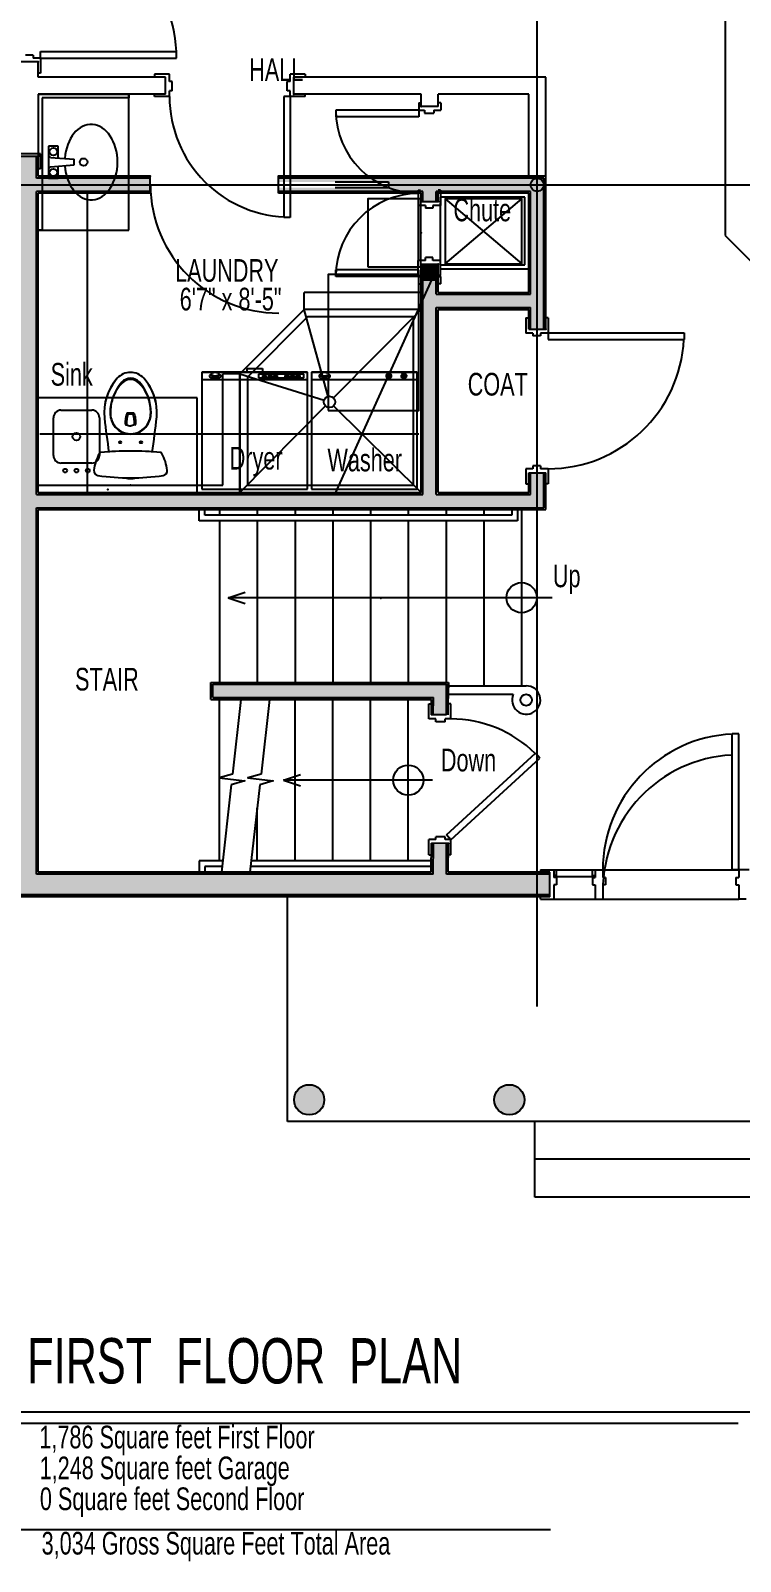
# Model space of a CAD drawing. Extents: x -744 to 664, y -463 to 346.
# Drawn here: x -187.3 to 0.6, y -462.7 to -57.5 of the extents above; entities that cross this region are included whole.
import ezdxf
from ezdxf.enums import TextEntityAlignment as Align

# ---------------------------------------------------------------- set-up
doc = ezdxf.new("R2010")
doc.units = 0
doc.header["$MEASUREMENT"] = 0
for name, color, linetype in [('1.1COLLINE', 7, 'Continuous'), ('1.1COLUMNS', 51, 'Continuous'), ('1.1DEMO', 3, 'Continuous'), ('1.1DRWDWS', 1, 'Continuous'), ('1.1FILL', 7, 'Continuous'), ('1.1FURN', 7, 'Continuous'), ('1.1NOTES', 11, 'Continuous'), ('1.1RMNAMES', 5, 'Continuous'), ('1.1WALL', 7, 'Continuous')]:
    doc.layers.add(name, color=color, linetype=linetype)
doc.styles.add('DCADTXTSTYLE20', font='ARIAL NARROW')
doc.styles.add('DCADTXTSTYLE22', font='ARIAL NARROW')
doc.styles.add('DCADTXTSTYLE23', font='ARIAL NARROW')
doc.styles.add('DCADTXTSTYLE24', font='ARIAL NARROW')
doc.styles.add('DCADTXTSTYLE27', font='ARIAL NARROW')
doc.styles.add('DCADTXTSTYLE28', font='ARIAL NARROW')
doc.styles.add('DCADTXTSTYLE29', font='ARIAL NARROW')
doc.styles.add('DCADTXTSTYLE32', font='ARIAL NARROW')
doc.styles.add('DCADTXTSTYLE39', font='ARIAL NARROW')
doc.styles.add('DCADTXTSTYLE46', font='ARIAL NARROW')
doc.styles.add('DCADTXTSTYLE47', font='ARIAL NARROW')
doc.styles.add('DCADTXTSTYLE48', font='ARIAL NARROW')
doc.styles.add('DCADTXTSTYLE49', font='ARIAL NARROW')
doc.styles.add('DCADTXTSTYLE52', font='ARIAL NARROW')
doc.styles.add('DCADTXTSTYLE55', font='ARIAL NARROW')
doc.styles.add('DCADTXTSTYLE65', font='ARIAL NARROW')

# ---------------------------------------------------------------- blocks, each defined once
blk = doc.blocks.new('FIXT-CHUTE')
blk.add_lwpolyline([(-7, -9), (7, -9), (7, 9), (-7, 9)], close=True)
blk = doc.blocks.new('FIXT-CABINET36')
blk.add_lwpolyline([(-12, -18), (12, -18), (12, 18), (-12, 18)], close=True)

msp = doc.modelspace()

# ---------------------------------------------------------------- hatches: boundary and pattern name
at = {"layer": '1.1FILL', "linetype": 'Continuous', "ltscale": 8}
for points in [[(-155.64, -96.53), (-185.8, -96.53), (-185.8, -90.82), (-191.3, -90.82), (-191.3, -94.64), (-244.73, -94.64), (-244.73, -100.14), (-185.8, -100.03), (-155.64, -100.03)], [(-121.64, -96.53), (-121.64, -97.53), (-92.54, -97.53), (-92.54, -99.03), (-121.64, -99.03), (-121.64, -100.03), (-83.42, -100.03), (-83.43, -102.75), (-79.85, -102.7), (-79.92, -100.03), (-54.92, -100.03), (-54.92, -96.53)], [(-54.92, -136.53), (-51.42, -136.53), (-51.42, -130.78), (-51.42, -96.53), (-54.92, -96.53), (-54.92, -100.03)], [(-81.42, -183.78), (-51.42, -183.78), (-51.42, -174.53), (-54.92, -174.53), (-54.92, -180.28), (-79.92, -180.28), (-79.92, -130.78), (-54.92, -130.78), (-54.92, -127.28), (-79.92, -127.28), (-79.92, -123.53), (-83.42, -123.53), (-83.42, -127.28), (-83.42, -180.28), (-185.8, -180.28), (-185.8, -100.03), (-191.56, -100.04), (-191.56, -100.14), (-191.3, -100.14), (-191.3, -256.78), (-208.8, -256.78), (-208.8, -262.28), (-191.3, -262.28), (-191.3, -286.28), (-49.8, -286.28), (-49.8, -280.78), (-77.22, -280.78), (-77.16, -272.65), (-80.64, -272.61), (-80.72, -280.78), (-185.8, -280.78), (-185.8, -256.78), (-185.8, -183.78)], [(-83.42, -123.53), (-79.92, -123.53), (-79.92, -119.32), (-83.42, -119.32)], [(-80.66, -234.03), (-80.7, -238.61), (-77.23, -238.65), (-77.16, -230.53), (-139.06, -230.53), (-139.06, -234.03)], [(-117.56, -340.53, 1), (-109.56, -340.53, 1)], [(-56.56, -340.53, 1), (-64.56, -340.53, 1)]]:
    msp.add_hatch(color=7, dxfattribs=at).paths.add_polyline_path(points, flags=0)

# ---------------------------------------------------------------- linework, layer by layer
at = {"layer": '1.1COLLINE', "color": 7, "linetype": 'Continuous', "ltscale": 96}
for p, q in [((-53.17, -315.79), (-53.17, -32.1)), ((-250.48, -98.28), (330.5, -98.28))]:
    msp.add_line(p, q, dxfattribs=at)
at = {"layer": '1.1COLUMNS', "color": 1, "linetype": 'Continuous', "ltscale": 12}
msp.add_circle((-53.17, -98.28), 1.75, dxfattribs=at)
at = {"layer": '1.1COLUMNS', "color": 51, "linetype": 'Continuous', "ltscale": 12}
msp.add_point((-53.17, -98.28), dxfattribs=at)
at = {"layer": '1.1DEMO', "color": 11, "linetype": 'Continuous', "ltscale": 2}
for p, q in [((-3.42, -53.9), (-3.42, -111.7)), ((-186.67, -63.98), (-188.67, -63.98)), ((-186.67, -63.98), (-186.67, -64.73)), ((-184.67, -64.73), (-186.67, -64.73)), ((-184.67, -62.98), (-148.67, -62.98)), ((-184.67, -64.73), (-184.67, -62.98)), ((-184.67, -64.73), (-148.67, -64.73)), ((-184.67, -64.73), (-184.67, -68.73)), ((-148.67, -64.73), (-148.67, -62.98)), ((-185.3, -65.73), (-191.8, -65.73)), ((-185.3, -69.78), (-185.3, -65.73)), ((-184.67, -68.73), (-185.3, -68.73)), ((-151.61, -69.78), (-185.3, -69.78)), ((-150.55, -69.03), (-154.55, -69.03)), ((-154.55, -69.03), (-154.55, -69.65)), ((-151.61, -74.28), (-151.61, -69.78)), ((-150.55, -70.9), (-150.55, -69.03)), ((-149.8, -70.9), (-150.55, -70.9)), ((-149.8, -73.4), (-149.8, -70.9)), ((-118.61, -70.9), (-119.36, -70.9)), ((-119.36, -73.4), (-119.36, -70.9)), ((-114.61, -69.03), (-118.61, -69.03)), ((-118.61, -70.9), (-118.61, -69.03)), ((-117.61, -74.28), (-117.61, -69.78)), ((-50.92, -69.78), (-117.61, -69.78)), ((-114.61, -69.03), (-114.61, -69.65)), ((-50.92, -96.03), (-50.92, -69.78)), ((-151.61, -74.28), (-185.3, -74.28)), ((-185.3, -74.28), (-185.3, -90.87)), ((-161.3, -74.28), (-185.3, -74.28)), ((-185.3, -74.28), (-161.3, -74.28)), ((-161.3, -75.28), (-184.3, -75.28)), ((-184.3, -75.28), (-184.3, -110.28)), ((-161.3, -110.28), (-161.3, -74.28)), ((-161.3, -74.28), (-161.3, -75.28)), ((-154.55, -74.9), (-154.55, -74.28)), ((-150.55, -74.9), (-154.55, -74.9)), ((-150.55, -74.9), (-150.55, -73.4)), ((-149.8, -73.4), (-150.55, -73.4)), ((-120.3, -74.9), (-120.3, -106.9)), ((-118.55, -74.9), (-120.3, -74.9)), ((-118.61, -73.4), (-119.36, -73.4)), ((-118.61, -74.9), (-118.61, -73.4)), ((-114.61, -74.9), (-118.61, -74.9)), ((-118.55, -74.9), (-118.55, -106.9)), ((-83.92, -74.28), (-117.61, -74.28)), ((-114.61, -74.9), (-114.61, -74.28)), ((-84.54, -76.57), (-84.54, -78.57)), ((-84.54, -76.57), (-83.92, -76.57)), ((-83.92, -77.53), (-83.92, -74.28)), ((-55.42, -74.28), (-79.42, -74.28)), ((-79.42, -77.53), (-79.42, -74.28)), ((-78.67, -76.57), (-79.29, -76.57)), ((-78.67, -76.57), (-78.67, -78.57)), ((-55.42, -96.03), (-55.42, -74.28)), ((-84.54, -78.51), (-106.52, -78.51)), ((-106.52, -78.51), (-106.52, -80.26)), ((-84.54, -80.26), (-106.52, -80.26)), ((-84.54, -78.51), (-84.54, -80.26)), ((-84.54, -78.57), (-83.04, -78.57)), ((-79.42, -77.53), (-83.92, -77.53)), ((-83.04, -78.57), (-83.04, -79.32)), ((-83.04, -79.32), (-80.54, -79.32)), ((-80.54, -78.57), (-78.67, -78.57)), ((-80.54, -78.57), (-80.54, -79.32)), ((-180.05, -88.03), (-182.55, -88.03)), ((-182.55, -88.03), (-182.55, -96.53)), ((-180.05, -91.03), (-180.05, -88.03)), ((-182.05, -91.03), (-182.55, -90.53)), ((-182.05, -91.03), (-175.8, -91.53)), ((-182.05, -93.53), (-175.8, -93.03)), ((-175.8, -93.03), (-175.8, -91.53)), ((-182.05, -93.53), (-182.55, -94.03)), ((-182.55, -96.53), (-180.05, -96.53)), ((-180.05, -96.53), (-180.05, -93.53)), ((-118.55, -106.9), (-120.3, -106.9)), ((-185.3, -110.28), (-161.3, -110.28)), ((-184.3, -110.28), (-185.3, -110.28)), ((-3.42, -111.7), (16.93, -132.05)), ((-84.54, -120.83), (-106.52, -120.83)), ((-106.52, -122.58), (-106.52, -120.83)), ((-84.54, -122.58), (-84.54, -120.83)), ((-84.54, -122.58), (-106.52, -122.58)), ((-84.54, -124.53), (-84.54, -122.53)), ((-84.54, -122.53), (-83.04, -122.53)), ((-84.54, -124.53), (-83.92, -124.53)), ((-79.42, -123.53), (-83.92, -123.53)), ((-83.92, -126.78), (-83.92, -123.53)), ((-83.04, -122.53), (-83.04, -121.78)), ((-83.04, -121.78), (-80.54, -121.78)), ((-80.54, -122.53), (-80.54, -121.78)), ((-80.54, -122.53), (-78.67, -122.53)), ((-79.42, -126.78), (-79.42, -123.53)), ((-78.67, -124.53), (-79.29, -124.53)), ((-78.67, -124.53), (-78.67, -122.53)), ((-83.92, -126.78), (-114.84, -126.78)), ((-114.84, -131.28), (-114.84, -126.78)), ((-114.84, -131.28), (-131.92, -148.36)), ((-114.01, -133.28), (-129.92, -149.18)), ((-83.92, -131.28), (-114.84, -131.28)), ((-83.92, -131.28), (-114.84, -131.28)), ((-108.56, -154.33), (-114.84, -131.28)), ((-85.92, -133.28), (-114.01, -133.28)), ((-107.11, -154.71), (-83.92, -131.28)), ((-85.92, -177.78), (-85.92, -133.28)), ((-136.42, -177.78), (-136.42, -148.36)), ((-131.92, -148.36), (-136.42, -148.36)), ((-131.92, -179.78), (-131.92, -148.36)), ((-131.92, -148.36), (-131.92, -179.78)), ((-131.92, -148.36), (-109.6, -155.33)), ((-129.92, -149.18), (-129.92, -177.78)), ((-131.92, -179.78), (-109.22, -156.84)), ((-83.92, -179.78), (-107.1, -156.83)), ((-162.24, -161.53), (-162.24, -160.66)), ((-162, -161.83), (-161.01, -162.1)), ((-160.01, -158.77), (-161.71, -158.77)), ((-160.16, -158.97), (-161.56, -158.97)), ((-159.71, -161.83), (-160.71, -162.1)), ((-159.48, -161.53), (-159.48, -160.66)), ((-185.3, -177.78), (-136.42, -177.78)), ((-129.92, -177.78), (-85.92, -177.78))]:
    msp.add_line(p, q, dxfattribs=at)
for centre, radius in [((-181.3, -89.53), 1), ((-173.3, -92.28), 1), ((-181.3, -95.03), 1), ((-108.17, -155.78), 1.5), ((-163.61, -166.45), 0.276), ((-163.61, -166.45), 0.276), ((-158.1, -166.45), 0.276), ((-158.1, -166.45), 0.276)]:
    msp.add_circle(centre, radius, dxfattribs=at)
for centre, radius, start, end in [((-184.67, -64.73), 36, 2.7832, 87.3719), ((-118.61, -74.9), 31.94, 180, 270.1028), ((-84.54, -78.57), 21.98, 180, 270), ((-84.54, -122.53), 21.98, 90, 180), ((-154.26, -158.59), 13.58, 138.1114, 186.1133), ((-154.26, -158.59), 13.58, 138.1114, 173.9005), ((-160.86, -152.67), 4.72, 42.1939, 138.1113), ((-160.86, -152.67), 4.72, 42.1939, 138.1113), ((-160.86, -152.67), 3.15, 41.9318, 138.0538), ((-160.86, -152.75), 2.95, 46.8058, 133.1942), ((-167.45, -158.59), 13.58, 7.231, 41.9948), ((-167.45, -158.59), 13.58, 355.1848, 401.8886), ((-154.26, -158.59), 12.01, 138.1114, 180.5512), ((-155.87, -158.06), 10.24, 133.1942, 161.9026), ((-165.84, -158.06), 10.24, 18.0974, 46.8058), ((-167.45, -158.59), 12.01, 359.4488, 401.8886), ((-154.26, -158.59), 11.93, 161.9026, 180.5512), ((-167.45, -158.59), 11.93, 359.4488, 378.0974), ((27.96, -139.07), 196.85, 186.1133, 188.7983), ((-160.37, -158.64), 5.91, 180.5512, 213.5054), ((-160.37, -158.64), 5.83, 180.5512, 213.5054), ((-160.86, -158.97), 5.32, 213.5054, 326.4946), ((-160.86, -158.97), 5.24, 213.5054, 326.4946), ((-157.51, -160.66), 4.72, 158.0652, 180), ((-161.92, -161.53), 0.315, 180, 255), ((-152.1, -161.73), 9.84, 163.7398, 180), ((-161.71, -158.97), 0.197, 90, 158.0652), ((-161.56, -159.09), 0.118, 90, 164.919), ((-160.86, -161.53), 0.591, 255, 285), ((-169.62, -161.73), 9.84, 0, 16.2602), ((-160.16, -159.09), 0.118, 15.081, 90), ((-160.01, -158.97), 0.197, 21.9348, 90), ((-164.21, -160.66), 4.72, 0, 21.9348), ((-159.8, -161.53), 0.315, 285, 360), ((-161.35, -158.64), 5.83, 326.4946, 359.4488), ((-161.35, -158.64), 5.91, 326.4946, 359.4488), ((-349.68, -139.07), 196.85, 351.2017, 353.9763), ((-158.84, -175.2), 11.81, 150.5225, 173.5446), ((-168.74, -169.6), 0.433, 95.7811, 150.5219), ((-158.84, -175.2), 11.81, 149.4293, 150.5225), ((-160.86, -247.51), 78.74, 95.7794, 95.9408), ((-160.86, -247.51), 78.74, 90, 95.7794), ((-160.86, -247.51), 78.74, 84.2206, 90), ((-152.97, -169.6), 0.433, 29.4781, 84.2189), ((-160.86, -247.51), 78.74, 84.0592, 84.2206), ((-162.88, -175.2), 11.81, 29.4775, 30.5707), ((-162.88, -175.2), 11.81, 6.4554, 29.4775), ((-169.32, -174.02), 1.26, 173.5441, 262.1201), ((-152.39, -174.02), 1.26, 277.8817, 366.4559), ((-160.86, -112.87), 62.99, 262.1189, 277.8811), ((-161.55, -174.05), 1.97, 245.8903, 269.4839), ((-160.86, -97.55), 78.47, 269.4839, 270.5161), ((-160.17, -174.05), 1.97, 270.5161, 294.1097)]:
    msp.add_arc(centre, radius, start, end, dxfattribs=at)
msp.add_ellipse((-171.3, -92.28), major_axis=(0, 10), ratio=0.7, start_param=1.670465, end_param=7.754313, dxfattribs=at)
for p in [(-185.3, -65.73), (-117.61, -74.28), (-83.92, -77.57), (-185.3, -90.78), (-83.92, -123.53), (-160.86, -177.78)]:
    msp.add_point(p, dxfattribs=at)
at = {"layer": '1.1DRWDWS', "color": 3, "linetype": 'Continuous', "ltscale": 2}
for p, q in [((-184.67, -90.08), (-192.42, -90.08)), ((-184.67, -94.08), (-184.67, -90.08)), ((-184.67, -94.08), (-185.3, -94.08)), ((-84.67, -99.75), (-84.67, -103.75)), ((-84.67, -99.75), (-84.04, -99.75)), ((-78.79, -99.75), (-79.42, -99.75)), ((-78.79, -99.75), (-78.79, -103.75)), ((-82.79, -103.75), (-84.67, -103.75)), ((-82.79, -103.75), (-82.79, -104.5)), ((-80.79, -104.5), (-82.79, -104.5)), ((-78.79, -103.75), (-80.79, -103.75)), ((-80.79, -103.75), (-80.79, -104.5)), ((-84.67, -122.32), (-84.67, -118.32)), ((-82.79, -118.32), (-84.67, -118.32)), ((-82.79, -118.32), (-82.79, -117.57)), ((-80.79, -117.57), (-82.79, -117.57)), ((-80.79, -118.32), (-80.79, -117.57)), ((-78.79, -118.32), (-80.79, -118.32)), ((-78.79, -122.32), (-78.79, -118.32)), ((-84.67, -122.32), (-84.04, -122.32)), ((-78.79, -122.32), (-79.42, -122.32)), ((-56.17, -133.53), (-56.17, -137.53)), ((-56.17, -133.53), (-55.54, -133.53)), ((-50.29, -133.53), (-50.92, -133.53)), ((-50.29, -133.53), (-50.29, -137.53)), ((-54.29, -137.53), (-56.17, -137.53)), ((-54.29, -137.53), (-54.29, -138.28)), ((-50.29, -137.53), (-52.29, -137.53)), ((-52.29, -137.53), (-52.29, -138.28)), ((-50.29, -137.47), (-14.29, -137.47)), ((-50.29, -137.47), (-50.29, -139.22)), ((-14.29, -137.47), (-14.29, -139.22)), ((-52.29, -138.28), (-54.29, -138.28)), ((-50.29, -139.22), (-14.29, -139.22)), ((-56.17, -173.47), (-56.17, -177.47)), ((-54.29, -173.47), (-56.17, -173.47)), ((-54.29, -172.72), (-54.29, -173.47)), ((-52.29, -172.72), (-54.29, -172.72)), ((-52.29, -172.72), (-52.29, -173.47)), ((-50.29, -173.47), (-52.29, -173.47)), ((-50.29, -173.47), (-50.29, -177.47)), ((-56.17, -177.47), (-55.54, -177.47)), ((-50.29, -177.47), (-50.92, -177.47))]:
    msp.add_line(p, q, dxfattribs=at)
at = {"layer": '1.1DRWDWS', "color": 5, "linetype": 'Continuous', "ltscale": 12}
for p, q in [((-185.3, -96.03), (-185.3, -90.82)), ((-185.3, -110.28), (-185.3, -100.53))]:
    msp.add_line(p, q, dxfattribs=at)
at = {"layer": '1.1DRWDWS', "color": 1, "linetype": 'Continuous', "ltscale": 8}
for p, q in [((-172.3, -179.78), (-172.3, -100.36)), ((-79.85, -120.51), (-106.64, -179.95)), ((-184.92, -164.2), (-84.54, -164.2))]:
    msp.add_line(p, q, dxfattribs=at)
at = {"layer": '1.1DRWDWS', "color": 7, "linetype": 'Continuous', "ltscale": 24}
for p, q in [((-106.64, -97.53), (-92.54, -97.53)), ((-106.64, -99.03), (-92.54, -99.03)), ((-92.54, -97.53), (-92.54, -99.03))]:
    msp.add_line(p, q, dxfattribs=at)
at = {"layer": '1.1DRWDWS', "color": 3, "linetype": 'Continuous', "ltscale": 12}
for p, q in [((-55.42, -100.53), (-79.85, -100.53)), ((-79.85, -100.53), (-79.85, -102.75)), ((-55.42, -120.51), (-55.42, -100.53)), ((-56.42, -101.53), (-78.85, -101.53)), ((-78.85, -101.53), (-78.85, -119.51)), ((-56.42, -119.51), (-56.42, -101.53)), ((-79.85, -119.32), (-79.85, -120.51)), ((-78.85, -119.51), (-56.42, -119.51)), ((-78.79, -120.51), (-55.42, -120.51)), ((-143.22, -154.73), (-185.3, -154.73)), ((-143.22, -179.73), (-143.22, -154.73)), ((-137.31, -184.28), (-137.31, -185.94)), ((-127.31, -184.28), (-127.31, -185.94)), ((-117.31, -184.28), (-117.31, -185.94)), ((-107.31, -184.28), (-107.31, -185.94)), ((-97.31, -184.28), (-97.31, -185.94)), ((-87.31, -184.28), (-87.31, -185.94)), ((-77.31, -184.28), (-77.31, -185.94)), ((-67.31, -184.28), (-67.31, -185.94)), ((-57.31, -184.28), (-57.31, -230.92)), ((-137.31, -187.08), (-137.31, -230.03)), ((-127.31, -187.08), (-127.31, -230.03)), ((-117.31, -187.08), (-117.31, -230.03)), ((-107.31, -187.08), (-107.31, -230.03)), ((-97.31, -187.08), (-97.31, -230.03)), ((-87.31, -187.08), (-87.31, -230.03)), ((-77.31, -187.08), (-77.31, -230.03)), ((-67.31, -187.08), (-67.31, -230.92)), ((-137.31, -277.28), (-137.31, -234.53)), ((-117.31, -277.28), (-117.31, -234.53)), ((-107.31, -277.28), (-107.31, -234.53)), ((-97.31, -277.28), (-97.31, -234.53)), ((-87.31, -277.28), (-87.31, -234.53)), ((-81.91, -235.71), (-81.29, -235.71)), ((-76.04, -235.71), (-76.66, -235.71)), ((-127.31, -277.28), (-127.31, -263.36)), ((-81.91, -275.65), (-81.29, -275.65)), ((-76.04, -275.65), (-76.66, -275.65)), ((-52.3, -279.65), (-48.05, -279.65)), ((-52.3, -279.65), (-52.3, -280.28)), ((-48.8, -279.65), (-48.8, -281.65)), ((-48.8, -283.65), (-48.8, -287.4)), ((-48.55, -281.39), (-37.8, -281.39)), ((-38.55, -279.65), (-35.8, -279.65)), ((-38.55, -279.65), (-35.8, -279.65)), ((-37.8, -279.65), (-37.8, -281.65)), ((-37.8, -283.65), (-37.8, -287.4)), ((2.95, -279.65), (0.2, -279.65)), ((-52.3, -287.4), (-52.3, -286.77)), ((-52.3, -287.4), (-48.8, -287.4)), ((-52.05, -287.4), (-48.8, -287.4)), ((-37.8, -287.4), (-35.8, -287.4)), ((-37.8, -287.4), (-35.8, -287.4)), ((2.2, -287.4), (0.2, -287.4))]:
    msp.add_line(p, q, dxfattribs=at)
at = {"layer": '1.1DRWDWS', "color": 7, "linetype": 'Continuous', "ltscale": 12}
for p, q in [((-84.67, -103.75), (-84.67, -118.32)), ((-77.55, -101.98), (-57.23, -119.25)), ((-77.55, -119.25), (-57.23, -101.98))]:
    msp.add_line(p, q, dxfattribs=at)
at = {"layer": '1.1DRWDWS', "color": 1, "linetype": 'Continuous', "ltscale": 12}
for p, q in [((-179.28, -157.95), (-171.09, -157.95)), ((-181.28, -169.95), (-181.28, -159.95)), ((-169.09, -159.95), (-169.09, -169.95)), ((-171.09, -171.95), (-179.28, -171.95)), ((-142.68, -187.28), (-142.68, -184.28)), ((-141.18, -185.78), (-141.18, -184.28)), ((-59.92, -185.78), (-141.18, -185.78)), ((-59.92, -184.28), (-59.92, -185.78)), ((-58.42, -184.28), (-58.42, -187.28)), ((-58.42, -187.28), (-142.68, -187.28)), ((-76.66, -230.03), (-76.66, -231.43)), ((-76.59, -230.92), (-56.08, -230.92)), ((-76.59, -233.17), (-59.52, -233.17)), ((-136.46, -277.28), (-142.68, -277.28)), ((-142.68, -277.28), (-142.68, -280.28)), ((-136.63, -278.78), (-141.18, -278.78)), ((-141.18, -278.78), (-141.18, -280.28)), ((-81.21, -278.78), (-129.06, -278.78)), ((-81.19, -277.28), (-128.89, -277.28)), ((-48.8, -279.65), (-38.55, -279.65)), ((-48.8, -287.4), (-37.8, -287.4))]:
    msp.add_line(p, q, dxfattribs=at)
at = {"layer": '1.1DRWDWS', "color": 3, "linetype": 'Continuous', "ltscale": 24}
for p, q in [((-81.91, -239.71), (-81.91, -235.71)), ((-76.04, -239.71), (-76.04, -235.71)), ((-80.04, -239.71), (-81.91, -239.71)), ((-80.04, -240.46), (-80.04, -239.71)), ((-77.54, -240.46), (-80.04, -240.46)), ((-76.04, -239.71), (-77.54, -239.71)), ((-77.54, -240.46), (-77.54, -239.71)), ((-1.55, -279.65), (-1.55, -243.65)), ((0.2, -243.65), (-1.55, -243.65)), ((0.2, -279.65), (0.2, -243.65)), ((-77.22, -270.42), (-53.66, -248.77)), ((-76.04, -271.71), (-52.48, -250.06)), ((-52.48, -250.06), (-53.66, -248.77)), ((-80.04, -271.65), (-80.04, -270.9)), ((-77.54, -270.9), (-80.04, -270.9)), ((-77.54, -271.65), (-77.54, -270.9)), ((-76.04, -271.71), (-77.22, -270.42)), ((-81.91, -275.65), (-81.91, -271.65)), ((-80.04, -271.65), (-81.91, -271.65)), ((-76.04, -271.65), (-77.54, -271.65)), ((-76.04, -275.65), (-76.04, -271.65)), ((-48.05, -281.15), (-48.8, -281.15)), ((-48.05, -281.65), (-48.8, -281.65)), ((-48.05, -283.65), (-48.8, -283.65)), ((-48.05, -281.15), (-48.05, -279.65)), ((-48.05, -281.65), (-48.05, -283.65)), ((-38.55, -281.15), (-38.55, -279.65)), ((-38.55, -281.15), (-37.8, -281.15)), ((-38.55, -281.65), (-37.8, -281.65)), ((-38.55, -281.65), (-38.55, -283.65)), ((-38.55, -283.65), (-37.8, -283.65)), ((-35.8, -279.65), (-35.8, -281.65)), ((-35.05, -281.65), (-35.8, -281.65)), ((-35.8, -283.65), (-35.8, -287.4)), ((-35.05, -283.65), (-35.8, -283.65)), ((-35.05, -281.65), (-35.05, -283.65)), ((0.2, -279.65), (-1.55, -279.65)), ((-0.55, -281.65), (0.2, -281.65)), ((-0.55, -281.65), (-0.55, -283.65)), ((-0.55, -283.65), (0.2, -283.65)), ((0.2, -279.65), (0.2, -281.65)), ((0.2, -283.65), (0.2, -287.4)), ((-53.8, -366.28), (-53.8, -346.28)), ((18.2, -356.28), (-53.8, -356.28)), ((18.2, -366.28), (-53.8, -366.28))]:
    msp.add_line(p, q, dxfattribs=at)
at = {"layer": '1.1DRWDWS', "color": 11, "linetype": 'Continuous', "ltscale": 12}
for p, q in [((-35.8, -279.65), (0.2, -279.65)), ((-35.8, -287.4), (0.2, -287.4))]:
    msp.add_line(p, q, dxfattribs=at)
at = {"layer": '1.1DRWDWS', "color": 7, "linetype": 'Continuous', "ltscale": 12}
msp.add_lwpolyline([(-77.55, -119.25), (-57.23, -119.25), (-57.23, -101.98), (-77.55, -101.98)], close=True, dxfattribs=at)
at = {"layer": '1.1DRWDWS', "color": 1, "linetype": 'Continuous', "ltscale": 12}
for centre, radius in [((-175.19, -164.95), 1), ((-178.19, -173.95), 0.5), ((-175.19, -173.95), 0.5), ((-172.19, -173.95), 0.5), ((-56.08, -234.69), 1.51)]:
    msp.add_circle(centre, radius, dxfattribs=at)
at = {"layer": '1.1DRWDWS', "color": 1}
for centre, radius, start, end in [((-121.6, -98.25), 34, 180, 270), ((0.2, -285.2), 36, 93, 180)]:
    msp.add_arc(centre, radius, start, end, dxfattribs=at)
at = {"layer": '1.1DRWDWS', "color": 1, "linetype": 'Continuous', "ltscale": 2}
msp.add_arc((-50.29, -137.47), 36, 270, 357.2168, dxfattribs=at)
at = {"layer": '1.1DRWDWS', "color": 1, "linetype": 'Continuous', "ltscale": 12}
for centre, radius, start, end in [((-179.28, -159.95), 2, 90, 180), ((-171.09, -159.95), 2, 0, 90), ((-179.28, -169.95), 2, 180, 270), ((-171.09, -169.95), 2, 270, 360), ((-56.08, -234.69), 3.76, 156.2732, 450)]:
    msp.add_arc(centre, radius, start, end, dxfattribs=at)
at = {"layer": '1.1DRWDWS', "color": 1, "linetype": 'Continuous'}
msp.add_arc((-76.04, -271.65), 31.94, 45.6482, 90, dxfattribs=at)
at = {"layer": '1.1DRWDWS', "color": 1, "linetype": 'Continuous', "ltscale": 24}
msp.add_arc((0.2, -279.65), 36, 92.7832, 180, dxfattribs=at)
at = {"layer": '1.1DRWDWS', "color": 51, "linetype": 'Continuous', "ltscale": 12}
for p in [(-155.64, -96.03), (-121.64, -96.03), (-76.66, -272.65)]:
    msp.add_point(p, dxfattribs=at)
at = {"layer": '1.1DRWDWS', "color": 3, "linetype": 'Continuous', "ltscale": 2}
for p in [(-79.42, -102.75), (-83.92, -111.04), (-79.42, -119.32), (-50.92, -136.53)]:
    msp.add_point(p, dxfattribs=at)
at = {"layer": '1.1DRWDWS', "color": 1, "linetype": 'Continuous', "ltscale": 12}
msp.add_point((-166.91, -178.95), dxfattribs=at)
at = {"layer": '1.1FILL', "color": 7, "linetype": 'Continuous', "ltscale": 8}
for p, q in [((-83.92, -102.75), (-79.42, -102.75)), ((-83.92, -119.32), (-79.42, -119.32))]:
    msp.add_line(p, q, dxfattribs=at)
at = {"layer": '1.1FILL', "color": 1, "linetype": 'Continuous', "ltscale": 12}
for p, q in [((-141.96, -147.91), (-141.96, -178.91)), ((-113.96, -147.91), (-141.96, -147.91)), ((-141.96, -147.91), (-113.96, -147.91)), ((-113.96, -149.91), (-141.96, -149.91)), ((-139.46, -148.41), (-139.46, -148.66)), ((-137.46, -148.66), (-137.46, -148.41)), ((-129.96, -147.91), (-129.96, -146.91)), ((-129.96, -146.91), (-125.96, -146.91)), ((-125.96, -147.91), (-129.96, -147.91)), ((-126.96, -148.41), (-126.96, -149.41)), ((-114.96, -148.41), (-126.96, -148.41)), ((-126.96, -149.41), (-114.96, -149.41)), ((-125.96, -146.91), (-125.96, -147.91)), ((-124.96, -148.66), (-125.96, -148.66)), ((-125.96, -148.78), (-125.96, -149.16)), ((-124.96, -148.78), (-125.96, -148.78)), ((-125.96, -149.16), (-124.96, -149.16)), ((-124.96, -149.16), (-124.96, -148.78)), ((-123.46, -148.66), (-124.46, -148.66)), ((-124.46, -148.78), (-124.46, -149.16)), ((-123.46, -148.78), (-124.46, -148.78)), ((-124.46, -149.16), (-123.46, -149.16)), ((-123.46, -149.16), (-123.46, -148.78)), ((-121.96, -148.66), (-122.96, -148.66)), ((-122.96, -148.78), (-122.96, -149.16)), ((-121.96, -148.78), (-122.96, -148.78)), ((-122.96, -149.16), (-121.96, -149.16)), ((-121.96, -149.16), (-121.96, -148.78)), ((-118.96, -148.66), (-119.96, -148.66)), ((-119.96, -148.78), (-119.96, -149.16)), ((-118.96, -148.78), (-119.96, -148.78)), ((-119.96, -149.16), (-118.96, -149.16)), ((-118.96, -149.16), (-118.96, -148.78)), ((-117.46, -148.66), (-118.46, -148.66)), ((-118.46, -148.78), (-118.46, -149.16)), ((-117.46, -148.78), (-118.46, -148.78)), ((-118.46, -149.16), (-117.46, -149.16)), ((-117.46, -149.16), (-117.46, -148.78)), ((-115.96, -148.66), (-116.96, -148.66)), ((-116.96, -148.78), (-116.96, -149.16)), ((-115.96, -148.78), (-116.96, -148.78)), ((-116.96, -149.16), (-115.96, -149.16)), ((-115.96, -149.16), (-115.96, -148.78)), ((-114.96, -149.41), (-114.96, -148.41)), ((-113.96, -178.91), (-113.96, -147.91)), ((-112.96, -147.91), (-112.96, -178.91)), ((-84.96, -147.91), (-112.96, -147.91)), ((-112.96, -147.91), (-84.96, -147.91)), ((-84.96, -149.91), (-112.96, -149.91)), ((-110.46, -148.41), (-110.46, -148.66)), ((-108.46, -148.66), (-108.46, -148.41)), ((-92.96, -148.41), (-92.96, -148.66)), ((-91.96, -148.66), (-91.96, -148.41)), ((-88.96, -148.41), (-88.96, -148.66)), ((-87.96, -148.66), (-87.96, -148.41)), ((-84.96, -178.91), (-84.96, -147.91)), ((-141.96, -178.91), (-113.96, -178.91)), ((-112.96, -178.91), (-84.96, -178.91))]:
    msp.add_line(p, q, dxfattribs=at)
for centre, major_axis, ratio, start_param, end_param in [((-138.46, -148.91), (-1.5, 0), 0.5, 5.497787, 10.210176), ((-138.46, -148.66), (-1, 0), 0.5, 0, 3.141593), ((-109.46, -148.91), (-1.5, 0), 0.5, 5.497787, 10.210176), ((-109.46, -148.66), (-1, 0), 0.5, 0, 3.141593), ((-92.46, -148.91), (-0.75, 0), 0.666667, 5.439031, 10.268932), ((-92.46, -148.66), (-0.5, 0), 0.5, 0, 3.141593), ((-88.46, -148.91), (-0.75, 0), 0.666667, 5.439031, 10.268932), ((-88.46, -148.66), (-0.5, 0), 0.5, 0, 3.141593)]:
    msp.add_ellipse(centre, major_axis=major_axis, ratio=ratio, start_param=start_param, end_param=end_param, dxfattribs=at)
for centre, major_axis in [((-138.46, -148.41), (-1, 0)), ((-109.46, -148.41), (-1, 0)), ((-92.46, -148.41), (-0.5, 0)), ((-88.46, -148.41), (-0.5, 0))]:
    msp.add_ellipse(centre, major_axis=major_axis, ratio=0.5, dxfattribs=at)
at = {"layer": '1.1FILL', "color": 1, "linetype": 'Continuous', "ltscale": 2}
msp.add_point((-94.59, -207.7), dxfattribs=at)
at = {"layer": '1.1NOTES', "color": 3, "linetype": 'Continuous', "ltscale": 8}
for p, q in [((-134.99, -207.6), (-130.49, -206.1)), ((-134.99, -207.6), (-130.49, -209.1)), ((-120.35, -255.9), (-115.85, -254.4)), ((-120.35, -255.9), (-115.85, -257.4))]:
    msp.add_line(p, q, dxfattribs=at)
at = {"layer": '1.1NOTES', "color": 1, "linetype": 'Continuous', "ltscale": 8}
for p, q in [((-49.18, -207.6), (-134.99, -207.6)), ((-80.88, -255.9), (-120.35, -255.9))]:
    msp.add_line(p, q, dxfattribs=at)
at = {"layer": '1.1NOTES', "color": 1, "linetype": 'Continuous', "ltscale": 0.09375}
for p, q in [((-131.62, -234.53), (-133.86, -254.33)), ((-124.05, -234.53), (-126.29, -254.33)), ((-134.18, -257.16), (-136.8, -280.28)), ((-126.61, -257.16), (-129.23, -280.28))]:
    msp.add_line(p, q, dxfattribs=at)
at = {"layer": '1.1NOTES', "color": 3, "linetype": 'Continuous', "ltscale": 2}
msp.add_line((-191.78, -423.13), (136.26, -423.13), dxfattribs=at)
msp.add_line((-191.78, -423.13), (136.26, -423.13), dxfattribs=at)
at = {"layer": '1.1NOTES', "color": 7, "linetype": 'Continuous', "ltscale": 2}
for p, q in [((-191.78, -426.13), (0.02, -426.13)), ((-191.78, -426.13), (0.02, -426.13)), ((-192.04, -454.26), (-49.65, -454.26))]:
    msp.add_line(p, q, dxfattribs=at)
at = {"layer": '1.1NOTES', "color": 1, "linetype": 'Continuous', "ltscale": 0.09375, "elevation": 50623.97}
for points in [[(-133.86, -254.33), (-137.38, -255.25), (-130.62, -256.08), (-134.19, -257.16)], [(-126.29, -254.33), (-129.81, -255.25), (-123.05, -256.08), (-126.61, -257.16)]]:
    msp.add_lwpolyline(points, dxfattribs=at)
at = {"layer": '1.1NOTES', "color": 1, "linetype": 'Continuous', "ltscale": 8}
for centre in [(-57.31, -207.6), (-87.31, -255.9)]:
    msp.add_circle(centre, 4, dxfattribs=at)
at = {"layer": '1.1WALL', "color": 1, "linetype": 'Continuous', "ltscale": 12}
for p, q in [((-185.3, -90.82), (-191.8, -90.82)), ((-155.64, -100.53), (-155.64, -96.03)), ((-121.64, -100.53), (-121.64, -96.03)), ((-55.42, -136.53), (-50.92, -136.53)), ((-55.42, -174.53), (-50.92, -174.53)), ((-77.23, -238.65), (-81.21, -238.61)), ((-76.66, -272.65), (-81.14, -272.61)), ((-49.8, -286.78), (-49.8, -280.28))]:
    msp.add_line(p, q, dxfattribs=at)
at = {"layer": '1.1WALL', "color": 7, "linetype": 'Continuous', "ltscale": 12}
for p, q in [((-185.8, -96.53), (-185.8, -90.82)), ((-155.64, -96.53), (-185.8, -96.53)), ((-51.42, -96.53), (-121.64, -96.53)), ((-51.42, -130.78), (-51.42, -96.53)), ((-185.8, -180.28), (-185.8, -100.03)), ((-155.64, -100.03), (-185.8, -100.03)), ((-83.42, -100.03), (-121.64, -100.03)), ((-83.42, -102.75), (-83.42, -100.03)), ((-54.92, -100.03), (-79.92, -100.03)), ((-79.92, -102.75), (-79.92, -100.03)), ((-54.92, -127.28), (-54.92, -100.03)), ((-83.42, -127.28), (-83.42, -119.32)), ((-79.92, -127.28), (-79.92, -119.32)), ((-54.92, -136.53), (-54.92, -130.78)), ((-51.42, -136.53), (-51.42, -130.78)), ((-54.92, -180.28), (-54.92, -174.53)), ((-51.42, -183.78), (-51.42, -174.53)), ((-185.8, -180.28), (-83.42, -180.28)), ((-79.92, -180.28), (-54.92, -180.28)), ((-185.8, -256.78), (-185.8, -183.78)), ((-185.8, -183.78), (-81.42, -183.78)), ((-81.42, -183.78), (-51.42, -183.78)), ((-139.06, -230.53), (-77.16, -230.53)), ((-139.06, -234.03), (-139.06, -230.53)), ((-77.23, -238.65), (-77.16, -230.53)), ((-139.06, -234.03), (-80.66, -234.03)), ((-80.7, -238.65), (-80.66, -234.03)), ((-185.8, -280.78), (-185.8, -256.78)), ((-80.72, -280.78), (-80.64, -272.61)), ((-77.22, -280.78), (-77.16, -272.65)), ((-80.72, -280.78), (-185.8, -280.78)), ((-49.8, -280.78), (-77.22, -280.78)), ((-49.8, -286.28), (-191.3, -286.28))]:
    msp.add_line(p, q, dxfattribs=at)
at = {"layer": '1.1WALL', "color": 5, "linetype": 'Continuous', "ltscale": 12}
for p, q in [((-155.64, -96.03), (-185.3, -96.03)), ((-50.92, -96.03), (-121.64, -96.03)), ((-50.92, -131.28), (-50.92, -96.03)), ((-185.3, -179.78), (-185.3, -100.53)), ((-155.64, -100.53), (-185.3, -100.53)), ((-83.92, -100.53), (-121.64, -100.53)), ((-83.92, -102.75), (-83.92, -100.53)), ((-55.42, -100.53), (-79.42, -100.53)), ((-79.42, -102.75), (-79.42, -100.53)), ((-55.42, -126.78), (-55.42, -100.53)), ((-83.92, -126.78), (-83.92, -119.32)), ((-79.42, -126.78), (-79.42, -119.32)), ((-55.42, -136.53), (-55.42, -131.28)), ((-50.92, -136.53), (-50.92, -131.28)), ((-55.42, -179.78), (-55.42, -174.53)), ((-50.92, -184.28), (-50.92, -174.53)), ((-185.3, -179.78), (-83.92, -179.78)), ((-79.42, -179.78), (-55.42, -179.78)), ((-185.3, -280.28), (-185.3, -184.28)), ((-185.3, -184.28), (-80.92, -184.28)), ((-80.92, -184.28), (-50.92, -184.28)), ((-139.56, -230.03), (-76.66, -230.03)), ((-139.56, -234.53), (-139.56, -230.03)), ((-76.73, -238.65), (-76.66, -230.03)), ((-139.56, -234.53), (-81.16, -234.53)), ((-81.2, -238.65), (-81.16, -234.53)), ((-81.22, -280.28), (-81.14, -272.61)), ((-76.72, -280.28), (-76.66, -272.65)), ((-81.22, -280.28), (-185.3, -280.28)), ((-49.8, -280.28), (-76.72, -280.28)), ((-49.8, -286.78), (-191.8, -286.78))]:
    msp.add_line(p, q, dxfattribs=at)
at = {"layer": '1.1WALL', "color": 5, "linetype": 'Continuous', "ltscale": 2}
for p, q in [((-83.92, -179.78), (-83.92, -126.78)), ((-79.42, -126.78), (-55.42, -126.78)), ((-79.42, -131.28), (-55.42, -131.28)), ((-79.42, -179.78), (-79.42, -131.28))]:
    msp.add_line(p, q, dxfattribs=at)
at = {"layer": '1.1WALL', "color": 7, "linetype": 'Continuous', "ltscale": 2}
for p, q in [((-83.42, -180.28), (-83.42, -127.28)), ((-79.92, -127.28), (-54.92, -127.28)), ((-79.92, -130.78), (-54.92, -130.78)), ((-79.92, -180.28), (-79.92, -130.78))]:
    msp.add_line(p, q, dxfattribs=at)
at = {"layer": '1.1WALL', "color": 11, "linetype": 'Continuous', "ltscale": 2}
msp.add_line((-83.92, -179.78), (-83.92, -131.28), dxfattribs=at)
at = {"layer": '1.1WALL', "color": 3, "linetype": 'Continuous', "ltscale": 12}
for p, q in [((-119.3, -346.28), (-119.3, -286.28)), ((264.7, -346.28), (-119.3, -346.28))]:
    msp.add_line(p, q, dxfattribs=at)
at = {"layer": '1.1WALL', "color": 5, "linetype": 'Continuous', "ltscale": 12}
for centre in [(-113.56, -340.53), (-60.56, -340.53)]:
    msp.add_circle(centre, 4, dxfattribs=at)

# ---------------------------------------------------------------- block references
at = {"layer": '1.1FURN'}
for name, p in [('FIXT-CHUTE', (-91, -111)), ('FIXT-CABINET36', (-96.5, -140))]:
    msp.add_blockref(name, p, dxfattribs=at)

# ---------------------------------------------------------------- texts
at = {"layer": '1.1NOTES', "color": 3, "linetype": 'Continuous', "ltscale": 12, "width": 0.833333}
for s, style, p in [('Chute', 'DCADTXTSTYLE32', (-75.35, -109.74)), ('Sink', 'DCADTXTSTYLE46', (-182.01, -153.26)), ('Dryer', 'DCADTXTSTYLE48', (-134.6, -175.46)), ('Washer', 'DCADTXTSTYLE47', (-108.71, -175.94))]:
    msp.add_text(s, height=6, dxfattribs=dict(at, style=style)).set_placement(p, align=Align.BOTTOM_LEFT)
at = {"layer": '1.1NOTES', "color": 3, "linetype": 'Continuous', "ltscale": 8, "width": 0.833333}
for s, style, p in [('6\'7" x 8\'-5"', 'DCADTXTSTYLE39', (-147.84, -133.34)), ('Up', 'DCADTXTSTYLE29', (-49.02, -206.63)), ('Down', 'DCADTXTSTYLE28', (-78.67, -255.37))]:
    msp.add_text(s, height=6, dxfattribs=dict(at, style=style)).set_placement(p, align=Align.BOTTOM_LEFT)
at = {"layer": '1.1NOTES', "color": 132, "linetype": 'Continuous', "ltscale": 2, "style": 'DCADTXTSTYLE20', "width": 0.833333}
msp.add_text('FIRST  FLOOR  PLAN', height=12, dxfattribs=at).set_placement((-188.23, -419.23), align=Align.BOTTOM_LEFT)
at = {"layer": '1.1NOTES', "color": 3, "linetype": 'Continuous', "ltscale": 6, "width": 0.833333}
for s, style, p in [('1,786 Square feet First Floor', 'DCADTXTSTYLE22', (-185.01, -434.61)), ('1,248 Square feet Garage', 'DCADTXTSTYLE23', (-184.94, -442.78)), ('0 Square feet Second Floor', 'DCADTXTSTYLE27', (-184.87, -450.96)), ('3,034 Gross Square Feet Total Area', 'DCADTXTSTYLE24', (-184.41, -462.72))]:
    msp.add_text(s, height=6, dxfattribs=dict(at, style=style)).set_placement(p, align=Align.BOTTOM_LEFT)
at = {"layer": '1.1RMNAMES', "color": 5, "linetype": 'Continuous', "ltscale": 8, "width": 0.833333}
for s, style, p in [('HALL', 'DCADTXTSTYLE49', (-129.43, -72.63)), ('LAUNDRY', 'DCADTXTSTYLE52', (-149.05, -125.76)), ('COAT', 'DCADTXTSTYLE65', (-71.57, -155.88)), ('STAIR', 'DCADTXTSTYLE55', (-175.55, -233.97))]:
    msp.add_text(s, height=6, dxfattribs=dict(at, style=style)).set_placement(p, align=Align.BOTTOM_LEFT)

doc.saveas('drawing.dxf')
